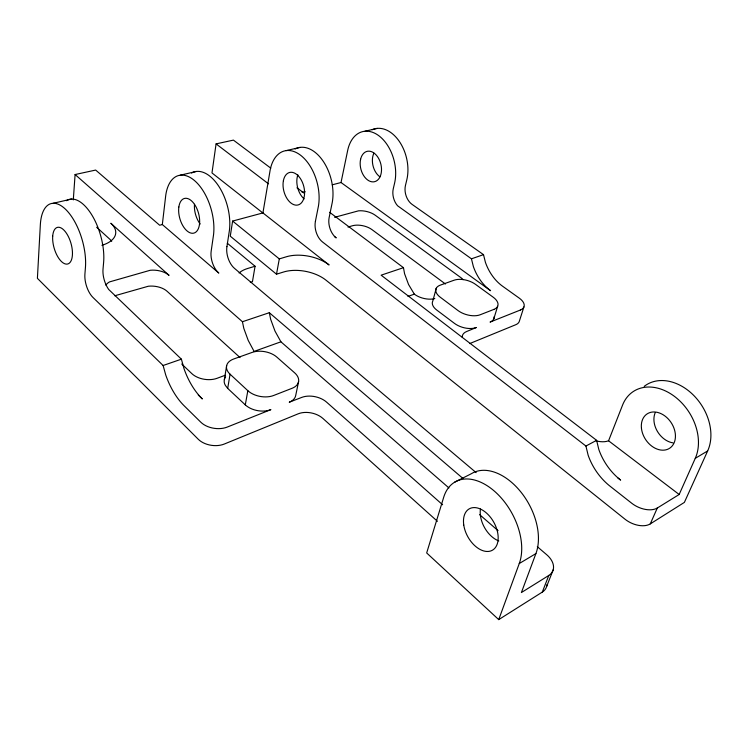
<?xml version="1.0" encoding="UTF-8"?>
<svg xmlns="http://www.w3.org/2000/svg" width="748" height="748" viewBox="0 0 748 748"><rect width="100%" height="100%" fill="white"/><g stroke="black" fill="none" stroke-linecap="round" stroke-linejoin="round"><path stroke-width="1.12" d="M73.295 199.903L75.099 174.536L95.669 170.067L159.67 225.242L162.325 224.55L218.827 273.085A16.587 9.2 73.2 0 1 211.17 251.15L213.535 234.853A41.514 22.477 74.6 0 0 193.377 179.651A41.514 22.477 74.6 0 0 165.495 197.528L162.325 224.55M270.795 168.16L233.423 140.119L216.079 143.887L211.983 172.947L263.259 213.283M226.924 246.653L229.402 230.487A41.112 22.683 74.7 0 0 218.687 186.13A41.112 22.683 74.7 0 0 191.553 173.05M232.619 221.071L279.303 258.901L286.437 256.751A31.182 16.718 11.3 0 1 329.092 264.951L262.922 212.928L232.619 221.071L230.272 236.172L276.498 274.198L283.595 272.001A30.93 16.914 11.2 0 1 325.913 280.117L625.076 519.252A18.952 11.36 24.9 0 0 650.283 523.89L684.383 502.394L707.664 450.932A46.694 35.221 56.2 0 0 693.854 395.552A46.694 35.221 56.2 0 0 644.206 386.361M224.353 379.573L226.663 365.548M437.43 521.319L322.893 418.431A17.971 11.454 12.2 0 0 298.134 413.84L224.363 444.013A18.635 12.146 8 0 1 198.229 439.226L37.4 278.331L40.345 224.718A43.515 20.037 74 0 1 65.385 209.122A43.515 20.037 74 0 1 85.431 267.606L84.907 274.161A17.662 8.378 73.2 0 0 93.023 297.498L163.111 365.501L165.738 375.01A50.705 26.189 70.7 0 0 184.13 405.762L200.857 422.246A18.822 12.005 8.1 0 0 227.214 427.089L270.898 409.624A18.242 11.416 10 0 1 245.297 404.874L227.691 388.39L230.066 374.196A18.176 11.024 9.4 0 1 233.703 358.993L252.095 352.42A17.943 10.781 10.1 0 1 276.816 357.077L294.656 372.841A18.167 11.07 10.8 0 1 292.085 388.287L273.646 395.486A18.401 11.332 10.1 0 1 247.84 390.69L230.066 374.196M262.922 212.928L269.813 172.105A38.812 23.646 75.4 0 1 299.546 154.481A38.812 23.646 75.4 0 1 318.452 206.027L315.376 221.483M227.28 243.203L255.068 266.251L252.441 281.716L250.328 282.379M245.297 404.874L247.84 390.69M276.498 274.198L279.303 258.901M298.611 381.471L295.741 395.337A18.017 11.164 10.7 0 1 289.252 402.218L301.575 397.469A18.148 11.351 12.2 0 1 326.567 402.125L442.61 504.76M341.023 182.521L347.67 150.47A35.764 23.562 76 0 1 378.114 135.21A35.764 23.562 76 0 1 394.579 183.195L393.261 188.805A14.455 9.761 74.6 0 0 397.553 205.747L471.446 258.817L473.381 266.606A40.869 29.602 70.5 0 0 490.595 290.692L341.023 182.521L332.252 184.821M436.28 288.167L432.83 300.939A15.643 8.378 15.5 0 0 436.72 310.037L454.373 323.314A15.848 8.555 16.2 0 0 476.326 327.502L466.64 331.523A16.213 8.92 16.8 0 0 462.217 337.142M493.783 318.9L497.663 306.241M523.909 306.961L519.215 321.621A15.25 8.06 17.1 0 1 515.737 324.726L469.688 343.584M498.729 619.615L519.262 563.534A54.511 34.212 61 0 0 494.709 491.417A54.511 34.212 61 0 0 443.732 497.149L426.678 552.959L498.729 619.615L542.291 592.098A20.42 13.782 24.3 0 0 547.012 584.506M454.578 482.236L471.502 473.634A53.819 34.389 60.7 0 1 520.823 491.932A53.819 34.389 60.7 0 1 535.905 553.595L521.403 592.538L548.789 575.464L542.291 592.098M546.704 586.32L553.221 569.724M595.988 440.824A17.765 10.117 21.7 0 0 606.478 441.414L608.563 440.787L622.607 404.995A47.199 35.221 56.7 0 1 674.023 396.057A47.199 35.221 56.7 0 1 695.266 458.337L679.165 494.493L657.296 508.023L650.283 523.89M519.262 563.534L535.905 553.595M695.266 458.337L707.664 450.932M315.394 221.492A15.484 9.64 73.8 0 0 322.519 241.978L585.918 446.032L596.605 440.329L598.821 449.501A50.499 36.933 57.4 0 0 620.644 480.113L617.885 477.972M520.421 310.018L490.062 322.089A15.689 8.368 16.4 0 0 494.157 316.731M225.195 375.253L216.985 378.329A17.961 10.93 8 0 1 191.843 373.635L181.736 363.996M448.903 487.92L280.921 341.808L254.096 351.401L248.214 340.405L243.811 328.381L242.436 321.734L75.099 174.536M407.959 296.414L414.327 294.142A15.418 8.163 14.8 0 0 434.803 298.574M163.111 365.501L181.399 359.171L183.98 368.577A50.097 26.498 70.7 0 0 202.334 398.927L198.267 395M471.446 258.817L483.507 254.647L485.424 262.361A40.504 29.668 70.4 0 0 502.563 286.204L519.28 298.153A15.371 7.957 16.8 0 1 520.402 309.999M414.327 294.142L408.548 284.474L404.565 273.703L403.471 267.691L381.125 275.18L596.605 440.329M242.436 321.734L269.317 312.701L462.872 478.383M255.068 266.251L247.625 268.495A32.052 17.578 10.1 0 0 239.089 272.973M114.762 295.769L148.347 286.232A16.437 9.219 6.5 0 1 167.066 291.262L240.024 357.553M347.998 227.065L352.383 225.774A14.175 7.115 12.6 0 1 371.896 229.571L445.443 283.997M334.608 217.313L358.526 210.833A14.277 7.031 12.6 0 1 375.178 215.2L460.768 277.564A15.156 7.854 15.3 0 1 463.134 279.668M180.277 175.191L196.257 171.47M53.239 203.269L71.509 199.052M364.94 131.237L377.291 128.385M286.101 150.619L300.07 147.393M483.507 254.647L412.083 204.391A14.334 9.789 74.7 0 1 405.463 185.429L406.8 179.857A35.455 23.646 76.1 0 0 399.264 141.335A35.455 23.646 76.1 0 0 372.289 129.694M296.956 187.785L304.436 193.395M329.662 212.32L403.471 267.691M608.563 440.787L679.165 494.493M216.079 143.887L268.495 183.83M334.375 236.49L336.217 237.892A15.343 9.705 73.9 0 1 329.139 217.593L332.299 202.241A38.447 23.777 75.5 0 0 322.799 160.661A38.447 23.777 75.5 0 0 295.123 149.002M476.158 472.643L234.507 268.373A16.419 9.294 73.3 0 1 226.915 246.644M537.316 546.704L546.732 554.745A20.626 13.698 23.6 0 1 548.77 575.446M479.636 514.633L498.075 530.669M96.66 227.27L109.395 238.846A31.968 16.802 4.7 0 1 111.704 241.295M181.399 359.171L108.675 289.448A17.475 8.49 73.2 0 1 103.018 269.149L103.598 262.651A43.066 20.336 74.1 0 0 92.144 215.471A43.066 20.336 74.1 0 0 66.45 200.698M227.691 388.39L225.419 385.463A18.027 11.108 9.3 0 1 225.634 376.899M280.921 341.808L274.984 331.065L270.645 319.256L269.317 312.701M585.918 446.032L588.162 455.28A50.958 36.904 57.7 0 0 610.078 486.219L631.845 503.329A19.13 11.229 24.4 0 0 657.277 508.004M105.898 285.166A16.989 9.453 5.6 0 1 109.601 281.884L150.18 270.28A16.578 9.116 6.7 0 1 166.215 273.338L169.067 275.339L110.826 223.241A32.239 16.662 5 0 1 101.906 245.288M498.794 540.935A23.403 14.951 60.7 0 1 480.459 508.995M200.193 224.026A17.793 9.808 74.7 0 1 194.48 204.307M304.127 198.912A16.643 10.285 75.4 0 1 297.872 174.854M305.212 191.769A27.732 13.155 10.7 0 1 302.024 192.152M673.004 442.872A20.308 15.315 56.2 0 1 655.136 412.849M379.937 176.846A15.502 10.332 76.1 0 1 373.916 153.153M493.932 309.392L480.123 314.786A15.96 8.471 16.1 0 1 458.019 310.56L440.235 297.199A15.755 8.293 15.5 0 1 440.254 285.156L454.13 280.201A15.605 8.116 15.8 0 1 475.438 284.305L493.156 297.171A15.811 8.284 16.4 0 1 493.932 309.392M178.847 207A17.971 9.724 74.6 0 0 192.479 233.292A17.971 9.724 74.6 0 0 196.135 207.056A17.971 9.724 74.6 0 0 178.847 207M463.751 524.993A23.712 14.876 61 0 0 492.062 550.406A23.712 14.876 61 0 0 486.658 513.193A23.712 14.876 61 0 0 463.751 524.993M52.706 236.134A19.018 8.752 74 0 0 66.441 264.128A19.018 8.752 74 0 0 68.489 236.807A19.018 8.752 74 0 0 52.706 236.134M641.457 428.398A20.533 15.315 56.7 0 0 668.693 448.809A20.533 15.315 56.7 0 0 665 416.038A20.533 15.315 56.7 0 0 641.457 428.398M283.389 180.707A16.793 10.238 75.3 0 0 296.601 205.167A16.793 10.238 75.3 0 0 301.407 180.259A16.793 10.238 75.3 0 0 283.389 180.707M360.62 159.24A15.633 10.294 76 0 0 373.271 181.886A15.633 10.294 76 0 0 378.638 158.445A15.633 10.294 76 0 0 360.62 159.24"/></g></svg>
